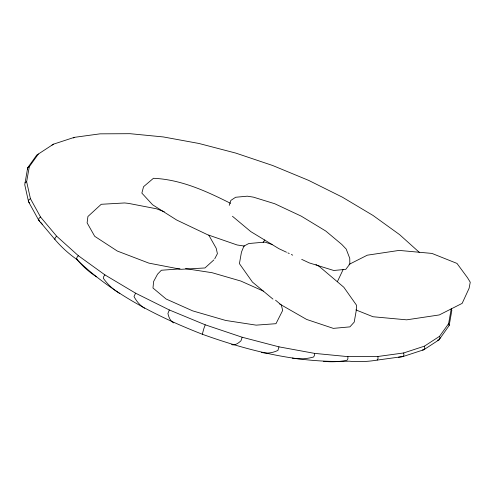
<?xml version="1.0" encoding="UTF-8"?>
<svg xmlns="http://www.w3.org/2000/svg" width="495" height="495" viewBox="0 0 495 495"><rect width="100%" height="100%" fill="white"/><g stroke="black" fill="none" stroke-linecap="round" stroke-linejoin="round"><path stroke-width="0.74" d="M419.525 252.549L399.558 234.599L372.989 215.43L342.354 197.159L308.577 180.353L272.683 165.516L235.769 153.091L198.947 143.47L163.338 136.942L130.03 133.693L100.033 133.842L74.256 137.363L53.485 144.163L38.35 154.038L29.31 166.673L26.637 181.696L30.418 198.65L40.534 217.014L56.678 236.233L78.365 255.723L104.928 274.898L135.562 293.164L169.34 309.969L205.233 324.813L242.154 337.231L278.976 346.853L314.579 353.381L314.424 355.429L313.644 356.982A225.274 100.436 -81.9 0 1 292.31 358.108M38.35 154.038L36.766 155.053L27.683 167.756L24.75 184.728L28.543 201.737L38.69 220.164L54.889 239.444A225.274 161.741 -44.3 0 0 77.567 259.955M27.429 169.655L27.683 167.756L29.31 166.673M278.976 346.853L277.918 350.429A225.274 67.32 -77.4 0 1 261.329 352.347M54.889 239.444L55.193 237.674L56.678 236.233M314.579 353.381L347.886 356.629L377.883 356.487L403.66 352.96L424.432 346.16L439.572 336.291L448.612 323.65L451.285 308.626L451.836 310.439L449.151 325.543L439.046 339.83L423.856 349.736L403.017 356.555A225.274 177.953 77.5 0 1 398.506 357.229M242.154 337.231L240.978 340.777A225.274 32.15 -73.4 0 1 231.617 344.563M229.259 205.357L230.856 200.419L235.614 197.264L247.345 196.181L253.421 197.146L274.768 203.748L301.251 216.154L325.772 231.041L341.767 244.419L346.197 249.072L349.755 258.347L349.835 264.083L345.776 269.36L333.754 270.48L309.276 262.907L301.684 259.349M205.233 324.813L203.94 328.315A225.274 3.991 -69.5 0 0 202.455 334.292C249.332 351.165 298.881 363.336 349.025 361.183A225.274 156.612 86.2 0 0 377.159 360.094L403.017 356.555L403.97 355.002L403.66 352.96M337.373 281.692L343.233 269.348M169.34 309.969L167.929 313.428A225.274 40.008 -65.6 0 0 173.807 322.895M214.75 258.774L217.404 253.675L216.216 248.292L208.81 235.174M377.159 360.094L378.056 358.547L377.883 356.487M135.562 293.164L134.034 296.561A225.274 74.819 -61.4 0 0 144.559 308.243M263.13 242.395L264.8 239.927M104.928 274.898L103.69 276.538L103.3 278.233A225.274 107.347 -56.8 0 0 119.815 293.486M78.365 255.723L76.991 257.264L76.645 259.003A225.274 136.62 -51.3 0 0 96.612 276.872M213.865 259.912L204.955 267.962L180.972 269.317L148.896 263.13L117.321 251.045L94.706 236.307L87.114 222.861L87.918 216.494L101.234 204.287L124.635 202.956L128.545 203.389L156.519 208.791L164.284 211.761M40.534 217.014L38.963 218.357L38.69 220.164A225.274 181.943 -34.9 0 0 39.68 221.315M30.418 198.65L28.797 199.893L28.543 201.737A225.274 196.62 -21.5 0 0 29.508 202.907M24.997 182.853L26.637 181.696M73.328 137.987L74.256 137.363M51.981 145.128L53.485 144.163M349.037 264.417L367.29 255.185L399.125 250.408L431.956 253.421L456.978 263.414L467.503 277.714L470.25 282.218L469.124 288.238L462.151 303.373L439.288 314.938L406.661 319.832L373.02 316.744L355.917 309.913M179.945 268.896L161.351 270.251L157.559 274.168L153.629 281.482L152.98 288.01L166.116 299.017L192.728 310.891L225.683 320.451L256.15 325.141L275.975 323.693L282.657 310.464L281.364 305.069L275.542 300.187M244.573 246.095L237.105 244.976L207.603 234.735L176.678 220.028L152.615 204.794L141.861 193.112L143.55 186.708L153.438 178.293C180.941 179.462 206.328 191.181 230.546 203.334M185.526 268.63L212.101 272.714L240.842 281.055L263.346 291.097M272.12 244.499L264.899 242.086L248.738 243.546L243.905 246.12L241.455 252.141L239.419 263.656L252.456 282.094L272.968 299.116M202.455 334.292C156.729 316.46 111.821 293.622 76.341 259.095M286.5 252.24L278.914 248.682L250.792 231.611L232.452 216.272M287.886 252.883L289.266 253.533M291.332 254.504L292.712 255.148M315.946 264.553L319.256 266.446L343.815 287.242L356.53 305.236L356.276 310.421L354.203 322.134L349.891 326.873L333.327 328.377L306.671 319.461L279.7 304.029M448.612 323.65L449.151 325.543M439.572 336.291L440.061 338.246L439.046 339.83A225.274 203.94 47 0 1 437.549 340.139M424.432 346.16L424.846 348.164L423.856 349.736A225.274 193.892 65.1 0 1 422.359 349.996M347.886 356.629L347.905 358.689L347.057 360.236A225.274 130.507 -87.2 0 1 323.557 361.307M42.211 224.161A225.274 181.943 -34.9 0 1 40.683 222.459"/></g></svg>
